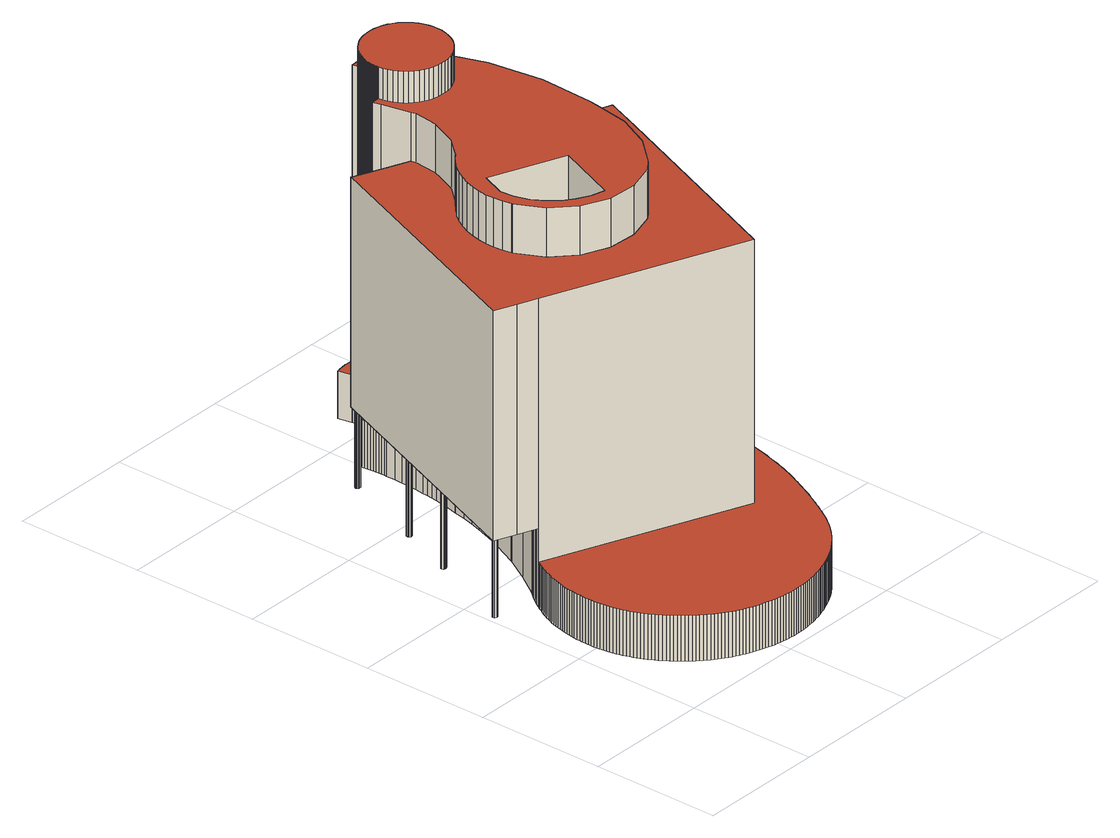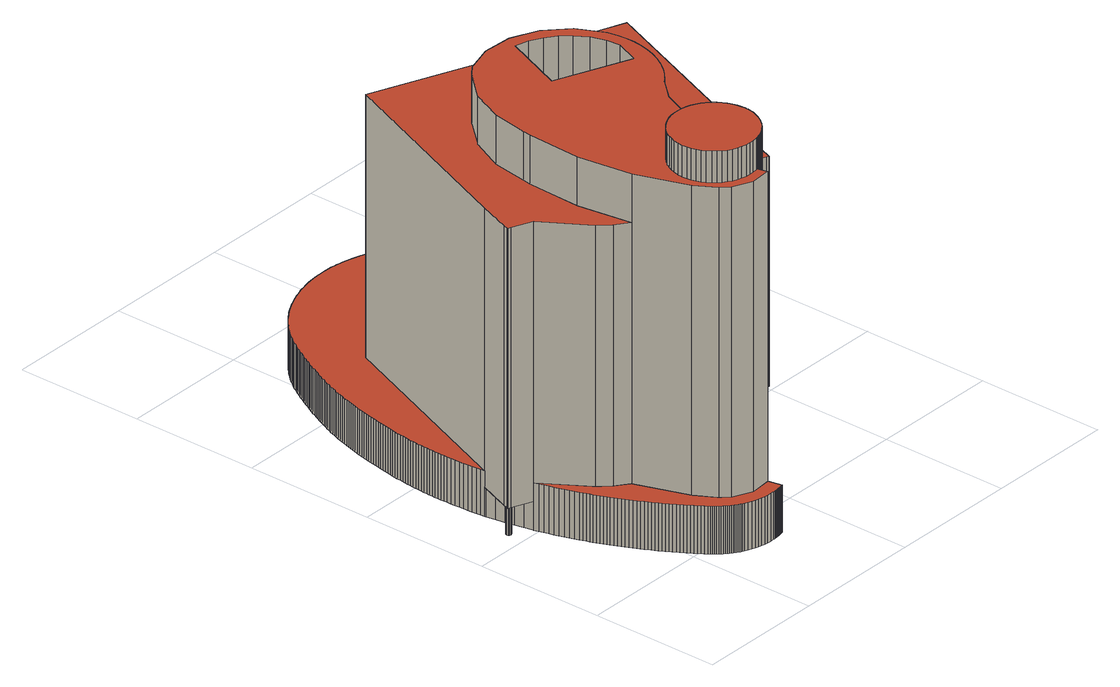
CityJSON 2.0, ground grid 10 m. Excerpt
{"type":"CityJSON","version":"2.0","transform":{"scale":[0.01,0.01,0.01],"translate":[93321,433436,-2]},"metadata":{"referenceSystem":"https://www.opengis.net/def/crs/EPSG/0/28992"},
"CityObjects":{
"building1":{"type":"Building","attributes":{"measuredHeight":30.15,"yearOfConstruction":1993},"address":[{"CountryName":"Nederland","LocalityName":"Rotterdam","ThoroughfareNumber":"40-40","ThoroughfareName":"Twentestraat","PostalCode":"3083BD"}],"children":["building1-1","building1-2","building1-3","building1-4"]},
"building1-1":{"type":"BuildingPart","attributes":{"measuredHeight":30.15},"parents":["building1"],"geometry":[{"type":"Solid","lod":"2","boundaries":[[[[0,1,2,3,4,5,6,7,8,9,10,11,12,13,14,15,16,17,18]],[[19,20,21,22]],[[23,24,25,26]],[[27,28,29,30]],[[31,32,33,34]],[[35,36,37,38]],[[39,40,41,42]],[[43,44,45,46]],[[47,48,49,50]],[[51,52,53,54]],[[55,56,57,58]],[[59,60,61,62]],[[63,64,65,66]],[[67,23,26,68]],[[69,70,71,72,73]],[[70,27,30,71]],[[74,75,76,77]],[[75,78,79,76]],[[78,80,81,79]],[[80,82,83,81]],[[84,85,86,87]],[[88,89,90,91]],[[92,93,15,14]],[[93,94,16,15]],[[94,95,17,16]],[[95,96,18,17]],[[96,97,0,18]],[[98,99,100,101]],[[99,102,103,100]],[[71,104,105,106,72]],[[107,108,109,110]],[[108,111,112,109]],[[111,113,114,112]],[[113,115,116,114]],[[115,117,118,116]],[[89,119,120,90]],[[117,121,122,118]],[[121,123,124,122]],[[123,125,126,124]],[[125,127,128,126]],[[127,129,130,128]],[[129,131,132,130]],[[131,133,134,132]],[[119,135,136,120]],[[135,137,138,136]],[[73,139,140,69]],[[140,139,141,142,143]],[[141,144,145,142]],[[144,146,147,145]],[[146,148,149,147]],[[148,150,151,149]],[[102,152,153,103]],[[152,154,155,153]],[[156,157,158,159,160]],[[161,162,163,164]],[[162,165,166,163]],[[166,165,167,168,169]],[[167,170,171,168]],[[170,172,173,171]],[[172,174,175,173]],[[174,176,177,175]],[[176,178,179,177]],[[178,98,101,179]],[[150,180,181,151]],[[180,182,183,181]],[[182,107,110,183]],[[154,184,185,155]],[[186,187,188,189]],[[187,190,191,188]],[[192,193,194,195]],[[196,197,198,199]],[[200,105,104,201]],[[202,203,204,205,206]],[[202,207,208,203]],[[159,205,204,160]],[[209,210,211,212]],[[212,211,213,214]],[[64,215,192,195,65]],[[216,217,218,219]],[[217,220,221,218]],[[220,222,223,221]],[[222,224,225,223]],[[224,226,227,225]],[[226,228,229,227]],[[228,230,231,229]],[[231,230,232,233,234]],[[232,235,236,233]],[[235,161,164,236]],[[237,238,197,196]],[[239,240,241,242]],[[243,244,240,239]],[[245,200,201,246]],[[199,198,247,248]],[[82,88,91,83]],[[248,247,244,243]],[[214,213,238,237]],[[193,245,246,194]],[[97,249,1,0]],[[242,241,210,209]],[[250,251,252,253]],[[254,92,14,13]],[[133,255,256,134]],[[255,257,258,256]],[[257,259,260,258]],[[259,216,219,260]],[[184,261,262,185]],[[261,263,264,262]],[[263,265,266,264]],[[265,267,268,266]],[[267,269,270,268]],[[269,271,272,270]],[[271,273,274,272]],[[273,275,276,274]],[[275,277,278,276]],[[277,279,280,278]],[[279,281,282,280]],[[281,283,284,282]],[[285,286,287,288]],[[289,39,42,290]],[[207,291,292,208]],[[291,293,294,292]],[[286,295,296,287]],[[293,297,298,294]],[[297,299,300,298]],[[299,301,302,300]],[[301,285,288,302]],[[295,289,290,296]],[[40,250,253,41]],[[137,186,189,138]],[[251,51,54,252]],[[52,303,304,53]],[[303,55,58,304]],[[305,306,307,308]],[[309,310,311,312]],[[313,314,315,316]],[[317,318,319,320]],[[156,321,284,283,157]],[[322,321,156,323]],[[24,324,325,25]],[[326,327,328,329]],[[48,330,331,49]],[[310,332,333,311]],[[332,334,335,333]],[[44,336,337,45]],[[36,84,87,37]],[[330,317,320,331]],[[338,326,329,339]],[[314,35,38,315]],[[318,19,22,319]],[[306,59,62,307]],[[324,340,341,325]],[[342,47,50,343]],[[60,344,345,61]],[[340,31,34,341]],[[32,346,347,33]],[[346,342,343,347]],[[327,74,77,328]],[[85,67,68,86]],[[344,309,312,345]],[[336,313,316,337]],[[56,305,308,57]],[[190,43,46,191]],[[28,338,339,29]],[[20,322,323,21]],[[334,63,66,335]],[[20,19,318,317,330,48,47,342,346,32,31,340,324,24,23,67,85,84,36,35,314,313,336,44,43,190,187,186,137,135,119,89,88,82,80,78,75,74,327,326,338,28,27,70,69,140,143,142,145,147,149,151,181,183,110,109,112,114,116,118,122,124,126,128,130,132,134,256,258,260,219,218,221,223,225,227,229,231,234,233,236,164,163,166,169,168,171,173,175,177,179,101,100,103,153,155,185,262,264,266,268,270,272,274,276,278,280,282,284,321,322]],[[300,302,288,287,296,290,42,41,253,252,54,53,304,58,57,308,307,62,61,345,312,311,333,335,66,65,195,194,246,201,104,71,30,29,339,329,328,77,76,79,81,83,91,90,120,136,138,189,188,191,46,45,337,316,315,38,37,87,86,68,26,25,325,341,34,33,347,343,50,49,331,320,319,22,21,323,156,160,204,203,208,292,294,298],[210,241,240,244,247,198,197,238,213,211]],[[242,209,212,214,237,196,199,248,243,239]],[[348,349,350,351,352,353,354,355,356,249,97,96,95,94,93,92,254,357,358,359,360,361,362,158,157,283,281,279,277,275,273,271,269,267,265,263,261,184,154,152,102,99,98,178,176,174,172,170,167,165,162,161,235,232,230,228,226,224,222,220,217,216,259,257,255,133,131,129,127,125,123,121,117,115,113,111,108,107,182,180,150,148,146,144,141,139,73,72,106,363,364,365,366,367,368,369,370]],[[10,9,295,286]],[[9,8,289,295]],[[7,6,40,39]],[[5,4,251,250]],[[4,3,51,251]],[[3,2,52,51]],[[2,1,303,52]],[[1,249,356,55,303]],[[13,299,297,357,254]],[[351,350,344,60]],[[349,348,310,309]],[[348,370,332,310]],[[366,365,193,192]],[[358,357,297,293]],[[158,362,205,159]],[[360,359,291,207]],[[13,12,301,299]],[[364,363,200,245]],[[354,353,306,305]],[[355,354,305,56]],[[352,351,60,59]],[[8,7,39,289]],[[215,64,63,368,367]],[[370,369,334,332]],[[369,368,63,334]],[[359,358,293,291]],[[6,5,250,40]],[[12,11,285,301]],[[353,352,59,306]],[[11,10,286,285]],[[206,361,360,207,202]],[[362,361,206,205]],[[356,355,56,55]],[[350,349,309,344]],[[367,366,192,215]],[[365,364,245,193]],[[363,106,105,200]]]],"semantics":{"surfaces":[{"type":"OuterCeilingSurface"},{"type":"WallSurface"},{"type":"RoofSurface"},{"type":"GroundSurface"},{"type":"ClosureSurface"}],"values":[[0,1,1,1,1,1,1,1,1,1,1,1,1,1,1,1,1,1,1,1,1,1,1,1,1,1,1,1,1,1,1,1,1,1,1,1,1,1,1,1,1,1,1,1,1,1,1,1,1,1,1,1,1,1,1,1,1,1,1,1,1,1,1,1,1,1,1,1,1,1,1,1,1,1,1,1,1,1,1,1,1,1,1,1,1,1,1,1,1,1,1,1,1,1,1,1,1,1,1,1,1,1,1,1,1,1,1,1,1,1,1,1,1,1,1,1,1,1,1,1,1,1,1,1,1,1,1,1,1,1,1,1,1,1,1,1,1,1,1,1,1,1,1,1,1,1,1,1,1,1,1,1,1,1,1,1,1,1,1,1,1,1,1,1,1,2,2,2,3,4,4,4,4,4,4,4,4,4,4,4,4,4,4,4,4,4,4,4,4,4,4,4,4,4,4,4,4,4,4,4,4,4,4,4,4,4]]}}]},
"building1-2":{"type":"BuildingPart","attributes":{"measuredHeight":3.69},"parents":["building1"],"geometry":[{"type":"Solid","lod":"2","boundaries":[[[[371,372,373,374]],[[375,376,377,378]],[[379,106,105,380]],[[381,382,383,384,385]],[[385,386,387,381]],[[386,388,389,387]],[[388,390,391,389]],[[390,392,393,391]],[[392,394,395,393]],[[394,396,397,395]],[[396,398,399,397]],[[398,400,401,399]],[[400,402,403,401]],[[402,404,405,403]],[[404,406,407,405]],[[406,408,409,407]],[[408,410,411,409]],[[410,412,413,411]],[[412,414,415,413]],[[414,416,417,415]],[[416,418,419,417]],[[418,420,421,419]],[[420,422,423,421]],[[422,424,425,423]],[[424,426,427,425]],[[426,428,429,427]],[[428,430,431,429]],[[430,432,433,431]],[[432,434,435,433]],[[434,436,437,435]],[[436,438,439,437]],[[438,440,441,439]],[[440,442,443,441]],[[442,444,445,443]],[[444,446,447,445]],[[446,448,449,447]],[[448,450,451,449]],[[450,452,453,451]],[[452,454,455,453]],[[454,456,457,455]],[[456,458,459,457]],[[458,460,461,459]],[[460,462,463,461]],[[462,464,465,463]],[[464,466,467,465]],[[466,468,469,467]],[[468,470,471,469]],[[470,472,473,471]],[[472,474,475,473]],[[474,476,477,475]],[[476,478,479,477]],[[478,480,481,479]],[[480,482,483,481]],[[482,484,485,483]],[[484,486,487,485]],[[486,488,489,487]],[[488,490,491,489]],[[490,492,493,491]],[[492,494,495,493]],[[494,496,497,495]],[[496,498,499,497]],[[498,500,501,499]],[[500,502,503,501]],[[502,504,505,503]],[[504,506,507,505]],[[506,508,509,507]],[[508,371,374,509]],[[372,510,511,373]],[[512,513,514,515]],[[510,516,517,511]],[[513,375,378,514]],[[516,512,515,517]],[[376,518,519,377]],[[518,520,521,519]],[[520,522,523,521]],[[522,524,525,523]],[[524,526,527,525]],[[526,528,529,527]],[[528,530,531,529]],[[530,532,533,531]],[[532,534,535,533]],[[534,379,380,535]],[[535,380,105,200,245,193,192,215,536,537,382,381,387,389,391,393,395,397,399,401,403,405,407,409,411,413,415,417,419,421,423,425,427,429,431,433,435,437,439,441,443,445,447,449,451,453,455,457,459,461,463,465,467,469,471,473,475,477,479,481,483,485,487,489,491,493,495,497,499,501,503,505,507,509,374,373,511,517,515,514,378,377,519,521,523,525,527,529,531,533]],[[504,502,500,498,496,494,492,490,488,486,484,482,480,478,476,474,472,470,468,466,464,462,460,458,456,454,452,450,448,446,444,442,440,438,436,434,432,430,428,426,424,422,420,418,416,414,412,410,408,406,404,402,400,398,396,394,392,390,388,386,385,384,538,539,367,366,365,364,363,106,379,534,532,530,528,526,524,522,520,518,376,375,513,512,516,510,372,371,508,506]],[[383,382,537,538,384]],[[366,367,215,192]],[[367,539,536,215]],[[539,538,537,536]],[[106,363,200,105]],[[365,366,192,193]],[[363,364,245,200]],[[364,365,193,245]]]],"semantics":{"surfaces":[{"type":"WallSurface"},{"type":"RoofSurface"},{"type":"GroundSurface"},{"type":"ClosureSurface"}],"values":[[0,0,0,0,0,0,0,0,0,0,0,0,0,0,0,0,0,0,0,0,0,0,0,0,0,0,0,0,0,0,0,0,0,0,0,0,0,0,0,0,0,0,0,0,0,0,0,0,0,0,0,0,0,0,0,0,0,0,0,0,0,0,0,0,0,0,0,0,0,0,0,0,0,0,0,0,0,0,0,0,0,0,1,2,3,3,3,3,3,3,3,3]]}}]},
"building1-3":{"type":"BuildingPart","attributes":{"measuredHeight":23.94},"parents":["building1"],"geometry":[{"type":"Solid","lod":"2","boundaries":[[[[540,541,542,543,544,545,546,547,548,549,550,13,12,11,10,9,8,7,6,5,4,3,2,1,551,552,553,554,555,556,557,558,559,560,561,562],[563,564,565,566,567,568,569,570,571,572],[573,574,575,576,577,578,579,580,581,582],[583,584,585,586,587,588,589,590,591,592],[593,594,595,596,597,598,599,600,601,602,603,604]],[[605,606,607,608,609,610,611,612,613,383,614,615,616],[617,618,619,620,621,622,623,624,625,626]],[[627,628,572,571]],[[629,630,600,599]],[[631,632,566,565]],[[633,634,578,577]],[[635,636,592,591]],[[637,638,602,601]],[[639,640,564,563]],[[641,642,594,593]],[[640,631,565,564]],[[643,644,622,621]],[[645,646,604,603]],[[647,648,619,618]],[[649,650,585,584]],[[382,537,651,652]],[[653,629,599,598]],[[654,655,597,596]],[[656,654,596,595]],[[657,254,13,550]],[[658,659,609,608]],[[659,660,610,609]],[[660,661,611,610]],[[661,662,612,611]],[[662,663,613,612]],[[158,664,665,159]],[[663,384,383,613]],[[666,667,625,624]],[[668,669,589,588]],[[669,670,590,589]],[[541,540,671,672,673]],[[673,674,542,541]],[[674,675,543,542]],[[675,676,544,543]],[[676,677,545,544]],[[677,678,546,545]],[[678,679,547,546]],[[679,680,548,547]],[[680,681,549,548]],[[681,657,550,549]],[[664,682,683,665]],[[682,684,685,683]],[[684,686,687,685]],[[686,688,689,687]],[[688,690,691,689]],[[690,692,693,691]],[[692,694,695,693]],[[694,696,697,695]],[[696,672,671,697]],[[698,649,584,583]],[[648,699,620,619]],[[700,666,624,623]],[[701,647,618,617]],[[702,701,617,626]],[[249,703,551,1]],[[703,704,552,551]],[[557,705,706,707,558]],[[708,709,554,553]],[[709,710,555,554]],[[710,711,556,555]],[[711,705,557,556]],[[704,708,553,552]],[[614,383,382,652,712]],[[712,713,615,614]],[[713,714,616,615]],[[714,715,605,616]],[[715,716,606,605]],[[717,718,558,707,719]],[[718,720,559,558]],[[720,721,560,559]],[[721,722,561,560]],[[540,723,202,206,671]],[[722,724,562,561]],[[724,723,540,562]],[[537,536,725,651]],[[536,215,64,725]],[[726,607,606,716,727]],[[719,726,727,717]],[[642,656,595,594]],[[644,700,623,622]],[[667,702,626,625]],[[699,643,621,620]],[[646,641,593,604]],[[630,637,601,600]],[[655,653,598,597]],[[728,729,587,586]],[[730,731,570,569]],[[732,733,574,573]],[[729,668,588,587]],[[628,639,563,572]],[[734,730,569,568]],[[735,736,576,575]],[[638,645,603,602]],[[737,658,608,607]],[[632,738,567,566]],[[738,734,568,567]],[[634,739,579,578]],[[731,627,571,570]],[[740,732,573,582]],[[733,735,575,574]],[[636,698,583,592]],[[741,742,581,580]],[[736,633,577,576]],[[742,740,582,581]],[[739,741,580,579]],[[670,635,591,590]],[[650,728,586,585]],[[697,671,206,205,159,665,683,685,687,689,691,693,695]],[[718,717,727,716,715,714,713,712,652,651,725,64,63,334,332,310,309,344,60,59,306,305,56,55,303,52,51,251,250,40,39,289,295,286,285,301,299,297,293,291,207,202,723,724,722,721,720]],[[659,658,737,743,706,705,711,710,709,708,704,703,249,356,355,354,353,352,351,350,349,348,370,369,368,367,539,538,384,663,662,661,660]],[[699,648,647,701,702,667,666,700,644,643]],[[653,655,654,656,642,641,646,645,638,637,630,629]],[[631,640,639,628,627,731,730,734,738,632]],[[736,735,733,732,740,742,741,739,634,633]],[[362,361,360,359,358,357,254,657,681,680,679,678,677,676,675,674,673,672,696,694,692,690,688,686,684,682,664,158]],[[650,649,698,636,635,670,669,668,729,728]],[[5,6,40,250]],[[362,158,159,205]],[[370,348,310,332]],[[10,11,285,286]],[[12,13,299,301]],[[368,369,334,63]],[[6,7,39,40]],[[357,358,293,297]],[[9,10,286,295]],[[2,3,51,52]],[[719,743,737,607,726]],[[206,202,207,360,361]],[[369,370,332,334]],[[3,4,251,51]],[[361,362,205,206]],[[215,367,368,63,64]],[[1,2,52,303]],[[538,539,536,537]],[[539,367,215,536]],[[349,350,344,309]],[[350,351,60,344]],[[353,354,305,306]],[[351,352,59,60]],[[352,353,306,59]],[[354,355,56,305]],[[1,303,55,356,249]],[[359,360,207,291]],[[706,743,719,707]],[[8,9,295,289]],[[13,254,357,297,299]],[[7,8,289,39]],[[355,356,55,56]],[[4,5,250,251]],[[537,382,383,384,538]],[[358,359,291,293]],[[348,349,309,310]],[[11,12,301,285]]]],"semantics":{"surfaces":[{"type":"OuterCeilingSurface"},{"type":"WallSurface"},{"type":"RoofSurface"},{"type":"GroundSurface"},{"type":"ClosureSurface"}],"values":[[0,0,1,1,1,1,1,1,1,1,1,1,1,1,1,1,1,1,1,1,1,1,1,1,1,1,1,1,1,1,1,1,1,1,1,1,1,1,1,1,1,1,1,1,1,1,1,1,1,1,1,1,1,1,1,1,1,1,1,1,1,1,1,1,1,1,1,1,1,1,1,1,1,1,1,1,1,1,1,1,1,1,1,1,1,1,1,1,1,1,1,1,1,1,1,1,1,1,1,1,1,1,1,1,1,1,1,2,2,3,3,3,3,3,3,3,4,4,4,4,4,4,4,4,4,4,4,4,4,4,4,4,4,4,4,4,4,4,4,4,4,4,4,4,4,4,4,4,4,4,4,4,4]]}}]},
"building1-4":{"type":"BuildingPart","attributes":{"measuredHeight":3.52},"parents":["building1"],"geometry":[{"type":"Solid","lod":"2","boundaries":[[[[744,745,746,747]],[[745,748,749,746]],[[748,750,751,749]],[[750,752,753,751]],[[752,754,755,753]],[[754,756,757,755]],[[756,758,759,757]],[[758,760,761,759]],[[760,762,763,761]],[[762,764,765,763]],[[764,766,767,765]],[[766,768,769,767]],[[768,770,771,769]],[[770,772,773,771]],[[772,774,775,773]],[[774,776,777,775]],[[776,778,779,777]],[[778,780,781,779]],[[607,726,782,783,737]],[[784,785,786,787]],[[785,788,789,786]],[[788,790,791,789]],[[790,792,793,791]],[[792,794,795,793]],[[794,796,797,795]],[[796,798,799,797]],[[798,800,801,799]],[[800,802,803,801]],[[802,804,805,803]],[[804,806,807,805]],[[806,808,809,807]],[[808,810,811,809]],[[810,812,813,811]],[[812,814,815,813]],[[814,816,817,815]],[[816,818,819,817]],[[818,820,821,819]],[[820,822,823,821]],[[822,824,825,823]],[[824,826,827,825]],[[826,828,829,827]],[[828,830,831,829]],[[830,832,833,831]],[[832,834,835,833]],[[834,836,837,835]],[[836,838,839,837]],[[838,840,841,839]],[[840,842,843,841]],[[842,844,845,843]],[[844,846,847,845]],[[846,848,849,847]],[[848,850,851,849]],[[850,852,853,851]],[[852,854,855,853]],[[854,856,857,855]],[[856,858,859,857]],[[858,860,861,859]],[[860,862,863,861]],[[862,864,865,863]],[[864,866,867,865]],[[866,868,869,867]],[[868,870,871,869]],[[870,872,873,871]],[[872,874,875,873]],[[874,876,877,875]],[[876,878,879,877]],[[878,880,881,879]],[[880,882,883,881]],[[882,884,885,883]],[[884,886,887,885]],[[886,888,889,887]],[[888,890,891,889]],[[890,892,893,891]],[[892,894,895,893]],[[894,896,897,895]],[[896,898,899,897]],[[898,900,901,899]],[[900,902,903,901]],[[902,904,905,903]],[[904,906,907,905]],[[906,908,909,907]],[[908,910,911,909]],[[910,912,913,911]],[[912,914,915,913]],[[914,916,917,915]],[[916,918,919,917]],[[918,920,921,919]],[[920,922,923,921]],[[922,924,925,923]],[[924,926,927,925]],[[926,928,929,927]],[[928,930,931,929]],[[930,932,933,931]],[[932,934,935,933]],[[934,936,937,935]],[[936,938,939,937]],[[938,940,941,939]],[[940,942,943,941]],[[942,944,945,943]],[[944,946,947,945]],[[946,948,949,947]],[[948,950,951,949]],[[950,952,953,951]],[[952,954,955,953]],[[954,956,957,955]],[[956,958,959,957]],[[958,960,961,959]],[[960,962,963,961]],[[962,964,965,963]],[[964,966,967,965]],[[966,968,969,967]],[[968,970,971,969]],[[970,972,973,971]],[[972,974,975,973]],[[974,976,977,975]],[[976,978,979,977]],[[978,783,782,979]],[[980,981,982,983]],[[981,984,985,982]],[[984,986,987,985]],[[986,988,989,987]],[[988,990,991,989]],[[990,992,993,991]],[[992,994,995,993]],[[994,996,997,995]],[[996,998,999,997]],[[998,1000,1001,999]],[[1000,1002,1003,1001]],[[1002,1004,1005,1003]],[[1004,1006,1007,1005]],[[1006,1008,1009,1007]],[[1008,1010,1011,1009]],[[1010,1012,1013,1011]],[[1012,1014,1015,1013]],[[1014,1016,1017,1015]],[[1016,1018,1019,1017]],[[1018,1020,1021,1019]],[[1020,1022,1023,1021]],[[1022,1024,1025,1023]],[[1024,1026,1027,1025]],[[1026,1028,1029,1027]],[[1028,1030,1031,1029]],[[1030,1032,1033,1031]],[[1032,1034,1035,1033]],[[1034,1036,1037,1035]],[[1036,1038,1039,1037]],[[1038,1040,1041,1039]],[[1040,1042,1043,1041]],[[1042,1044,1045,1043]],[[1044,1046,1047,1045]],[[1046,1048,1049,1047]],[[1048,1050,1051,1049]],[[1050,1052,1053,1051]],[[706,1054,1055,707]],[[1054,1056,1057,1055]],[[1056,1058,1059,1057]],[[1058,1060,1061,1059]],[[1060,1062,1063,1061]],[[1062,1064,1065,1063]],[[1064,1066,1067,1065]],[[1066,1068,1069,1067]],[[1068,1070,1071,1069]],[[1070,1072,1073,1071]],[[1072,1074,1075,1073]],[[1074,1076,1077,1075]],[[1076,1078,1079,1077]],[[1078,1080,1081,1079]],[[1080,1082,1083,1081]],[[1082,1084,1085,1083]],[[1084,1086,1087,1085]],[[1086,1088,1089,1087]],[[780,1090,1091,781]],[[1090,1092,1093,1091]],[[1092,1094,1095,1093]],[[1094,1096,1097,1095]],[[1096,1098,1099,1097]],[[1098,1100,1101,1099]],[[1100,1102,1103,1101]],[[1102,1104,1105,1103]],[[1104,1106,1107,1105]],[[1106,1108,1109,1107]],[[1108,1110,1111,1109]],[[1110,1112,1113,1111]],[[1112,1114,1115,1113]],[[1114,1116,1117,1115]],[[1116,1118,1119,1117]],[[1118,1120,1121,1119]],[[1120,1122,1123,1121]],[[1122,1124,1125,1123]],[[1124,1126,1127,1125]],[[1126,1128,1129,1127]],[[1128,1130,1131,1129]],[[1130,1132,1133,1131]],[[1132,1134,1135,1133]],[[1134,1136,1137,1135]],[[1136,1138,1139,1137]],[[1138,1140,1141,1139]],[[1140,784,787,1141]],[[1088,1142,1143,1089]],[[1142,1144,1145,1143]],[[1144,1146,1147,1145]],[[1146,1148,1149,1147]],[[1148,1150,1151,1149]],[[1150,1152,1153,1151]],[[1152,1154,1155,1153]],[[1154,1156,1157,1155]],[[1156,980,983,1157]],[[1052,1158,1159,1053]],[[1158,1160,1161,1159]],[[1160,1162,1163,1161]],[[1162,1164,1165,1163]],[[1164,1166,1167,1165]],[[1166,1168,1169,1167]],[[1168,1170,1171,1169]],[[1170,1172,1173,1171]],[[1172,744,747,1173]],[[849,851,853,855,857,859,861,863,865,867,869,871,873,875,877,879,881,883,885,887,889,891,893,895,897,899,901,903,905,907,909,911,913,915,917,919,921,923,925,927,929,931,933,935,937,939,941,943,945,947,949,951,953,955,957,959,961,963,965,967,969,971,973,975,977,979,782,726,719,707,1055,1057,1059,1061,1063,1065,1067,1069,1071,1073,1075,1077,1079,1081,1083,1085,1087,1089,1143,1145,1147,1149,1151,1153,1155,1157,983,982,985,987,989,991,993,995,997,999,1001,1003,1005,1007,1009,1011,1013,1015,1017,1019,1021,1023,1025,1027,1029,1031,1033,1035,1037,1039,1041,1043,1045,1047,1049,1051,1053,1159,1161,1163,1165,1167,1169,1171,1173,747,746,749,751,753,755,757,759,761,763,765,767,769,771,773,775,777,779,781,1091,1093,1095,1097,1099,1101,1103,1105,1107,1109,1111,1113,1115,1117,1119,1121,1123,1125,1127,1129,1131,1133,1135,1137,1139,1141,787,786,789,791,793,795,797,799,801,803,805,807,809,811,813,815,817,819,821,823,825,827,829,831,833,835,837,839,841,843,845,847]],[[848,846,844,842,840,838,836,834,832,830,828,826,824,822,820,818,816,814,812,810,808,806,804,802,800,798,796,794,792,790,788,785,784,1140,1138,1136,1134,1132,1130,1128,1126,1124,1122,1120,1118,1116,1114,1112,1110,1108,1106,1104,1102,1100,1098,1096,1094,1092,1090,780,778,776,774,772,770,768,766,764,762,760,758,756,754,752,750,748,745,744,1172,1170,1168,1166,1164,1162,1160,1158,1052,1050,1048,1046,1044,1042,1040,1038,1036,1034,1032,1030,1028,1026,1024,1022,1020,1018,1016,1014,1012,1010,1008,1006,1004,1002,1000,998,996,994,992,990,988,986,984,981,980,1156,1154,1152,1150,1148,1146,1144,1142,1088,1086,1084,1082,1080,1078,1076,1074,1072,1070,1068,1066,1064,1062,1060,1058,1056,1054,706,743,737,783,978,976,974,972,970,968,966,964,962,960,958,956,954,952,950,948,946,944,942,940,938,936,934,932,930,928,926,924,922,920,918,916,914,912,910,908,906,904,902,900,898,896,894,892,890,888,886,884,882,880,878,876,874,872,870,868,866,864,862,860,858,856,854,852,850]],[[743,706,707,719]],[[719,726,607,737,743]]]],"semantics":{"surfaces":[{"type":"WallSurface"},{"type":"RoofSurface"},{"type":"GroundSurface"},{"type":"ClosureSurface"}],"values":[[0,0,0,0,0,0,0,0,0,0,0,0,0,0,0,0,0,0,0,0,0,0,0,0,0,0,0,0,0,0,0,0,0,0,0,0,0,0,0,0,0,0,0,0,0,0,0,0,0,0,0,0,0,0,0,0,0,0,0,0,0,0,0,0,0,0,0,0,0,0,0,0,0,0,0,0,0,0,0,0,0,0,0,0,0,0,0,0,0,0,0,0,0,0,0,0,0,0,0,0,0,0,0,0,0,0,0,0,0,0,0,0,0,0,0,0,0,0,0,0,0,0,0,0,0,0,0,0,0,0,0,0,0,0,0,0,0,0,0,0,0,0,0,0,0,0,0,0,0,0,0,0,0,0,0,0,0,0,0,0,0,0,0,0,0,0,0,0,0,0,0,0,0,0,0,0,0,0,0,0,0,0,0,0,0,0,0,0,0,0,0,0,0,0,0,0,0,0,0,0,0,0,0,0,0,0,0,0,0,0,0,0,0,0,0,0,1,2,3,3]]}}]}
},
"vertices":[
[781,2358,679],[693,2168,679],[680,2235,679],[673,2303,679],[674,2371,679],[682,2439,679],[697,2506,679],[718,2571,679],[747,2633,679],[782,2692,679],[822,2747,679],[868,2797,679],[920,2842,679],[938,2857,679],[918,2763,679],[895,2681,679],[870,2599,679],[842,2518,679],[813,2438,679],[1206,3626,3083],[1194,3659,3083],[1194,3659,2839],[1206,3626,2839],[1594,3449,3083],[1559,3440,3083],[1559,3440,2839],[1594,3449,2839],[1436,4070,3083],[1471,4075,3083],[1471,4075,2839],[1436,4070,2839],[1452,3438,3083],[1417,3446,3083],[1417,3446,2839],[1452,3438,2839],[1742,3545,3083],[1717,3520,3083],[1717,3520,2839],[1742,3545,2839],[718,2571,2462],[697,2506,2462],[697,2506,2839],[718,2571,2839],[1816,3706,3083],[1809,3671,3083],[1809,3671,2839],[1816,3706,2839],[1320,3490,3083],[1291,3512,3083],[1291,3512,2839],[1320,3490,2839],[673,2303,2462],[680,2235,2462],[680,2235,2839],[673,2303,2839],[696,2155,2462],[798,1951,2462],[798,1951,2839],[696,2155,2839],[1401,1690,2462],[1619,1755,2462],[1619,1755,2839],[1401,1690,2839],[2072,3048,2462],[2008,3468,2462],[2008,3468,2839],[2072,3048,2839],[1627,3461,3083],[1627,3461,2839],[1413,4065,3083],[1420,4066,3083],[1420,4066,2839],[1420,4066,68],[1413,4065,68],[1612,4056,3083],[1645,4041,3083],[1645,4041,2839],[1612,4056,2839],[1676,4023,3083],[1676,4023,2839],[1705,4002,3083],[1705,4002,2839],[1731,3977,3083],[1731,3977,2839],[1689,3497,3083],[1659,3477,3083],[1659,3477,2839],[1689,3497,2839],[1754,3950,3083],[1774,3921,3083],[1774,3921,2839],[1754,3950,2839],[918,2763,68],[895,2681,68],[870,2599,68],[842,2518,68],[813,2438,68],[781,2358,68],[1196,3860,68],[1193,3853,68],[1193,3853,3083],[1196,3860,3083],[1190,3847,68],[1190,3847,3083],[1401,4142,2839],[1401,4142,437],[1401,4142,68],[1355,4043,68],[1348,4040,68],[1348,4040,3083],[1355,4043,3083],[1342,4036,68],[1342,4036,3083],[1336,4033,68],[1336,4033,3083],[1330,4029,68],[1330,4029,3083],[1324,4025,68],[1324,4025,3083],[1791,3889,3083],[1791,3889,2839],[1318,4021,68],[1318,4021,3083],[1313,4017,68],[1313,4017,3083],[1307,4013,68],[1307,4013,3083],[1301,4009,68],[1301,4009,3083],[1296,4004,68],[1296,4004,3083],[1290,4000,68],[1290,4000,3083],[1285,3995,68],[1285,3995,3083],[1804,3856,3083],[1804,3856,2839],[1813,3821,3083],[1813,3821,2839],[1407,4063,68],[1407,4063,3083],[1400,4061,68],[1400,4061,3083],[1401,4061,3083],[1393,4059,68],[1393,4059,3083],[1387,4057,68],[1387,4057,3083],[1380,4054,68],[1380,4054,3083],[1374,4052,68],[1374,4052,3083],[1188,3840,68],[1188,3840,3083],[1186,3834,68],[1186,3834,3083],[1180,3730,2839],[1180,3730,68],[1112,3727,68],[1112,3727,437],[1112,3727,2839],[1223,3918,68],[1219,3912,68],[1219,3912,3083],[1223,3918,3083],[1216,3906,68],[1216,3906,3083],[1213,3899,68],[1213,3899,3083],[1214,3903,3083],[1209,3893,68],[1209,3893,3083],[1206,3886,68],[1206,3886,3083],[1204,3880,68],[1204,3880,3083],[1201,3873,68],[1201,3873,3083],[1198,3867,68],[1198,3867,3083],[1367,4049,68],[1367,4049,3083],[1361,4046,68],[1361,4046,3083],[1184,3827,68],[1184,3827,3083],[1819,3786,3083],[1820,3750,3083],[1820,3750,2839],[1819,3786,2839],[1818,3714,3083],[1818,3714,2839],[1866,3870,437],[1772,4026,437],[1772,4026,2839],[1866,3870,2839],[943,1936,2462],[943,1936,2839],[1021,1878,2839],[1021,1878,2462],[1563,4154,437],[1563,4154,2839],[1178,3446,2462],[1178,3446,2839],[1128,3661,2839],[1128,3661,437],[1178,3446,437],[1187,3409,2462],[1187,3409,2839],[771,2327,2462],[771,2327,2839],[780,2221,2839],[780,2221,2462],[816,2110,2839],[816,2110,2462],[2008,3468,437],[1265,3974,68],[1261,3969,68],[1261,3969,3083],[1265,3974,3083],[1256,3964,68],[1256,3964,3083],[1252,3958,68],[1252,3958,3083],[1248,3953,68],[1248,3953,3083],[1243,3947,68],[1243,3947,3083],[1239,3941,68],[1239,3941,3083],[1235,3936,68],[1235,3936,3083],[1231,3930,68],[1231,3930,3083],[1233,3933,3083],[1227,3924,68],[1227,3924,3083],[877,2010,2462],[877,2010,2839],[1418,2278,2462],[1418,2278,2839],[843,2511,2839],[843,2511,2462],[1224,1799,2462],[1224,1799,2839],[1711,4089,437],[1711,4089,2839],[1118,1827,2839],[1118,1827,2462],[693,2168,68],[682,2439,2462],[674,2371,2462],[674,2371,2839],[682,2439,2839],[938,2857,68],[1280,3990,68],[1280,3990,3083],[1275,3985,68],[1275,3985,3083],[1270,3980,68],[1270,3980,3083],[1182,3820,68],[1182,3820,3083],[1181,3813,68],[1181,3813,3083],[1180,3806,68],[1180,3806,3083],[1179,3799,68],[1179,3799,3083],[1178,3791,68],[1178,3791,3083],[1177,3784,68],[1177,3784,3083],[1177,3776,68],[1177,3776,3083],[1177,3768,68],[1177,3768,3083],[1177,3761,68],[1177,3761,3083],[1177,3753,68],[1177,3753,3083],[1178,3745,68],[1178,3745,3083],[1179,3738,68],[1179,3738,3083],[868,2797,2462],[822,2747,2462],[822,2747,2839],[868,2797,2839],[747,2633,2462],[747,2633,2839],[1168,3225,2462],[1168,3225,2839],[1076,3007,2462],[1076,3007,2839],[782,2692,2462],[782,2692,2839],[941,2858,2462],[941,2858,2839],[938,2857,2462],[938,2857,2839],[920,2842,2462],[920,2842,2839],[693,2168,2462],[693,2168,2839],[964,1794,2462],[1173,1703,2462],[1173,1703,2839],[964,1794,2839],[1884,2026,2462],[2003,2280,2462],[2003,2280,2839],[1884,2026,2839],[1782,3604,3083],[1764,3574,3083],[1764,3574,2839],[1782,3604,2839],[1242,3564,3083],[1223,3594,3083],[1223,3594,2839],[1242,3564,2839],[1180,3730,3083],[1185,3694,3083],[1185,3694,2839],[1524,3436,3083],[1524,3436,2839],[1543,4073,3083],[1578,4066,3083],[1578,4066,2839],[1543,4073,2839],[1265,3536,3083],[1265,3536,2839],[2046,2558,2462],[2046,2558,2839],[2056,2622,2462],[2056,2622,2839],[1797,3637,3083],[1797,3637,2839],[1507,4076,3083],[1507,4076,2839],[1488,3435,3083],[1488,3435,2839],[1350,3472,3083],[1350,3472,2839],[1698,1816,2462],[1698,1816,2839],[1383,3457,3083],[1383,3457,2839],[2003,2280,68],[1884,2026,68],[1698,1816,68],[1619,1755,68],[1401,1690,68],[1173,1703,68],[964,1794,68],[798,1951,68],[696,2155,68],[941,2858,68],[1076,3007,68],[1168,3225,68],[1187,3409,68],[1178,3446,68],[1128,3661,68],[1563,4154,68],[1711,4089,68],[1772,4026,68],[1866,3870,68],[2008,3468,68],[2072,3048,68],[2056,2622,68],[2046,2558,68],
[1700,4221,68],[1675,4231,68],[1675,4231,437],[1700,4221,437],[1542,4261,68],[1514,4262,68],[1514,4262,437],[1542,4261,437],[1376,4247,68],[1376,4247,437],[2409,2993,437],[2419,2958,437],[2419,2958,293],[2419,2958,68],[2409,2993,68],[2399,3029,68],[2399,3029,437],[2388,3064,68],[2388,3064,437],[2378,3099,68],[2378,3099,437],[2367,3134,68],[2367,3134,437],[2355,3169,68],[2355,3169,437],[2344,3204,68],[2344,3204,437],[2332,3238,68],[2332,3238,437],[2320,3273,68],[2320,3273,437],[2312,3295,68],[2312,3295,437],[2303,3317,68],[2303,3317,437],[2294,3340,68],[2294,3340,437],[2285,3362,68],[2285,3362,437],[2277,3384,68],[2277,3384,437],[2268,3406,68],[2268,3406,437],[2259,3428,68],[2259,3428,437],[2249,3450,68],[2249,3450,437],[2240,3472,68],[2240,3472,437],[2229,3496,68],[2229,3496,437],[2218,3519,68],[2218,3519,437],[2207,3543,68],[2207,3543,437],[2196,3566,68],[2196,3566,437],[2184,3590,68],[2184,3590,437],[2172,3613,68],[2172,3613,437],[2160,3636,68],[2160,3636,437],[2148,3659,68],[2148,3659,437],[2136,3682,68],[2136,3682,437],[2125,3703,68],[2125,3703,437],[2113,3724,68],[2113,3724,437],[2101,3745,68],[2101,3745,437],[2090,3766,68],[2090,3766,437],[2078,3787,68],[2078,3787,437],[2065,3808,68],[2065,3808,437],[2053,3828,68],[2053,3828,437],[2041,3849,68],[2041,3849,437],[2028,3869,68],[2028,3869,437],[2015,3889,68],[2015,3889,437],[2002,3909,68],[2002,3909,437],[1990,3929,68],[1990,3929,437],[1977,3949,68],[1977,3949,437],[1963,3969,68],[1963,3969,437],[1950,3988,68],[1950,3988,437],[1937,4008,68],[1937,4008,437],[1924,4027,68],[1924,4027,437],[1910,4047,68],[1910,4047,437],[1901,4059,68],[1901,4059,437],[1892,4070,68],[1892,4070,437],[1883,4081,68],[1883,4081,437],[1874,4092,68],[1874,4092,437],[1864,4102,68],[1864,4102,437],[1854,4113,68],[1854,4113,437],[1843,4123,68],[1843,4123,437],[1833,4132,68],[1833,4132,437],[1822,4142,68],[1822,4142,437],[1812,4151,68],[1812,4151,437],[1802,4159,68],[1802,4159,437],[1791,4167,68],[1791,4167,437],[1781,4175,68],[1781,4175,437],[1770,4182,68],[1770,4182,437],[1759,4189,68],[1759,4189,437],[1748,4196,68],[1748,4196,437],[1737,4203,68],[1737,4203,437],[1725,4209,68],[1725,4209,437],[1649,4240,68],[1649,4240,437],[1596,4253,68],[1569,4258,68],[1569,4258,437],[1596,4253,437],[1623,4247,68],[1623,4247,437],[1487,4262,68],[1487,4262,437],[1474,4262,68],[1474,4262,437],[1462,4261,68],[1462,4261,437],[1449,4260,68],[1449,4260,437],[1437,4259,68],[1437,4259,437],[1425,4257,68],[1425,4257,437],[1413,4255,68],[1413,4255,437],[1400,4253,68],[1400,4253,437],[1388,4250,68],[1388,4250,437],[2109,3393,437],[2192,3306,437],[2192,3306,68],[2109,3393,68],
[1009,3512,679],[1010,3447,679],[1009,3382,679],[1005,3317,679],[1000,3252,679],[993,3187,679],[989,3144,679],[984,3101,679],[978,3059,679],[971,3016,679],[964,2974,679],[691,2163,679],[584,1977,679],[467,1799,679],[441,1769,679],[416,1738,679],[393,1706,679],[370,1674,679],[349,1641,679],[198,1700,679],[27,1768,679],[759,3616,679],[774,3610,679],[527,2915,679],[517,2921,679],[505,2920,679],[495,2912,679],[493,2900,679],[497,2888,679],[508,2882,679],[520,2883,679],[530,2891,679],[532,2903,679],[356,2458,679],[352,2470,679],[341,2476,679],[329,2475,679],[319,2467,679],[316,2455,679],[321,2443,679],[332,2437,679],[344,2438,679],[354,2446,679],[86,1799,679],[76,1806,679],[64,1806,679],[54,1798,679],[51,1786,679],[55,1775,679],[65,1768,679],[77,1768,679],[87,1776,679],[90,1788,679],[796,3575,679],[790,3586,679],[779,3591,679],[764,3586,679],[757,3571,679],[758,3565,679],[760,3561,679],[764,3556,679],[769,3553,679],[774,3552,679],[786,3554,679],[794,3563,679],[2599,2877,293],[2587,2842,293],[2489,2594,293],[2486,2604,293],[2476,2674,293],[2463,2744,293],[2450,2814,293],[2434,2883,293],[2417,2952,293],[2576,2895,293],[2597,2887,293],[2604,2884,293],[2577,2848,293],[2583,2860,293],[2580,2873,293],[2572,2881,293],[2562,2883,293],[2551,2879,293],[2545,2870,293],[2544,2859,293],[2551,2847,293],[2564,2843,293],[530,2891,68],[532,2903,68],[760,3561,68],[764,3556,68],[505,2920,68],[495,2912,68],[319,2467,68],[316,2455,68],[87,1776,68],[90,1788,68],[769,3553,68],[774,3552,68],[527,2915,68],[517,2921,68],[796,3575,68],[790,3586,68],[2562,2883,68],[2551,2879,68],[786,3554,68],[794,3563,68],[2583,2860,68],[2580,2873,68],[76,1806,68],[64,1806,68],[2192,3306,2462],[2419,2958,2462],[758,3565,68],[764,3586,68],[757,3571,68],[779,3591,68],[964,2974,68],[2486,2604,68],[2476,2674,68],[2463,2744,68],[2450,2814,68],[2434,2883,68],[2417,2952,68],[995,3722,68],[995,3722,437],[2544,2859,68],[2551,2847,68],[55,1775,68],[65,1768,68],[77,1768,68],[1009,3512,437],[1009,3512,68],[1010,3447,68],[1009,3382,68],[1005,3317,68],[1000,3252,68],[993,3187,68],[989,3144,68],[984,3101,68],[978,3059,68],[971,3016,68],[998,3699,68],[998,3699,437],[1000,3676,68],[1000,3676,437],[1002,3652,68],[1002,3652,437],[1004,3629,68],[1004,3629,437],[1005,3606,68],[1005,3606,437],[1007,3582,68],[1007,3582,437],[1008,3559,68],[1008,3559,437],[1009,3536,68],[1009,3536,437],[86,1799,68],[2572,2881,68],[2545,2870,68],[2577,2848,68],[2564,2843,68],[691,2163,68],[584,1977,68],[370,1674,68],[349,1641,68],[349,1641,420],[467,1799,68],[441,1769,68],[416,1738,68],[393,1706,68],[2576,2895,2462],[2597,2887,2462],[2604,2884,2462],[2599,2877,2462],[2587,2842,2462],[1862,1033,2462],[349,1641,2462],[1862,1033,420],[198,1700,2462],[27,1768,2462],[759,3616,2462],[1009,3512,2462],[774,3610,2462],[2109,3393,2462],[2489,2594,420],[2489,2594,2462],[54,1798,68],[51,1786,68],[508,2882,68],[520,2883,68],[356,2458,68],[352,2470,68],[497,2888,68],[341,2476,68],[329,2475,68],[2489,2594,68],[493,2900,68],[321,2443,68],[354,2446,68],[332,2437,68],[344,2438,68],[1862,1033,68],
[658,248,68],[679,235,68],[679,235,420],[658,248,420],[701,223,68],[701,223,420],[723,211,68],[723,211,420],[746,200,68],[746,200,420],[768,190,68],[768,190,420],[791,180,68],[791,180,420],[814,170,68],[814,170,420],[838,161,68],[838,161,420],[861,153,68],[861,153,420],[885,145,68],[885,145,420],[909,138,68],[909,138,420],[932,131,68],[932,131,420],[957,125,68],[957,125,420],[981,119,68],[981,119,420],[1005,114,68],[1005,114,420],[1030,109,68],[1030,109,420],[1054,105,68],[1054,105,420],[1079,102,68],[1079,102,420],[2493,2559,420],[2493,2559,68],[1720,250,68],[1741,264,68],[1741,264,420],[1720,250,420],[1761,278,68],[1761,278,420],[1781,293,68],[1781,293,420],[1801,308,68],[1801,308,420],[1820,324,68],[1820,324,420],[1839,340,68],[1839,340,420],[1858,357,68],[1858,357,420],[1876,373,68],[1876,373,420],[1894,391,68],[1894,391,420],[1911,409,68],[1911,409,420],[1928,427,68],[1928,427,420],[1945,446,68],[1945,446,420],[1961,465,68],[1961,465,420],[1976,484,68],[1976,484,420],[1991,504,68],[1991,504,420],[2005,524,68],[2005,524,420],[2020,545,68],[2020,545,420],[2033,566,68],[2033,566,420],[2046,587,68],[2046,587,420],[2059,608,68],[2059,608,420],[2072,630,68],[2072,630,420],[2085,651,68],[2085,651,420],[2097,673,68],[2097,673,420],[2109,694,68],[2109,694,420],[2121,716,68],[2121,716,420],[2133,738,68],[2133,738,420],[2145,760,68],[2145,760,420],[2157,782,68],[2157,782,420],[2168,804,68],[2168,804,420],[2180,827,68],[2180,827,420],[2191,849,68],[2191,849,420],[2202,872,68],[2202,872,420],[2213,894,68],[2213,894,420],[2224,917,68],[2224,917,420],[2234,940,68],[2234,940,420],[2244,963,68],[2244,963,420],[2255,985,68],[2255,985,420],[2265,1008,68],[2265,1008,420],[2275,1031,68],[2275,1031,420],[2285,1054,68],[2285,1054,420],[2295,1077,68],[2295,1077,420],[2304,1100,68],[2304,1100,420],[2313,1123,68],[2313,1123,420],[2321,1147,68],[2321,1147,420],[2330,1170,68],[2330,1170,420],[2338,1194,68],[2338,1194,420],[2346,1217,68],[2346,1217,420],[2354,1241,68],[2354,1241,420],[2361,1265,68],[2361,1265,420],[2368,1289,68],[2368,1289,420],[2376,1313,68],[2376,1313,420],[2382,1337,68],[2382,1337,420],[2389,1361,68],[2389,1361,420],[2395,1385,68],[2395,1385,420],[2402,1410,68],[2402,1410,420],[2408,1434,68],[2408,1434,420],[2414,1459,68],[2414,1459,420],[2420,1484,68],[2420,1484,420],[2426,1508,68],[2426,1508,420],[2432,1533,68],[2432,1533,420],[2437,1558,68],[2437,1558,420],[2442,1583,68],[2442,1583,420],[2447,1608,68],[2447,1608,420],[2452,1633,68],[2452,1633,420],[2457,1657,68],[2457,1657,420],[2461,1682,68],[2461,1682,420],[2466,1706,68],[2466,1706,420],[2470,1731,68],[2470,1731,420],[2474,1756,68],[2474,1756,420],[2478,1780,68],[2478,1780,420],[2482,1805,68],[2482,1805,420],[2485,1830,68],[2485,1830,420],[2488,1855,68],[2488,1855,420],[2491,1879,68],[2491,1879,420],[2494,1904,68],[2494,1904,420],[2497,1929,68],[2497,1929,420],[2499,1954,68],[2499,1954,420],[2501,1978,68],[2501,1978,420],[2503,2003,68],[2503,2003,420],[2505,2028,68],[2505,2028,420],[2506,2053,68],[2506,2053,420],[2507,2078,68],[2507,2078,420],[2508,2103,68],[2508,2103,420],[2509,2128,68],[2509,2128,420],[2510,2152,68],[2510,2152,420],[2510,2177,68],[2510,2177,420],[2510,2202,68],[2510,2202,420],[2510,2227,68],[2510,2227,420],[2510,2252,68],[2510,2252,420],[2509,2277,68],[2509,2277,420],[2508,2312,68],[2508,2312,420],[2507,2348,68],[2507,2348,420],[2505,2383,68],[2505,2383,420],[2503,2418,68],[2503,2418,420],[2501,2453,68],[2501,2453,420],[2499,2488,68],[2499,2488,420],[2496,2524,68],[2496,2524,420],[193,1201,68],[191,1176,68],[191,1176,420],[193,1201,420],[190,1151,68],[190,1151,420],[188,1126,68],[188,1126,420],[188,1101,68],[188,1101,420],[188,1076,68],[188,1076,420],[188,1051,68],[188,1051,420],[189,1026,68],[189,1026,420],[190,1001,68],[190,1001,420],[192,976,68],[192,976,420],[195,951,68],[195,951,420],[199,927,68],[199,927,420],[203,903,68],[203,903,420],[208,878,68],[208,878,420],[214,854,68],[214,854,420],[220,830,68],[220,830,420],[227,807,68],[227,807,420],[235,783,68],[235,783,420],[243,760,68],[243,760,420],[252,737,68],[252,737,420],[261,714,68],[261,714,420],[271,691,68],[271,691,420],[282,669,68],[282,669,420],[293,647,68],[293,647,420],[305,625,68],[305,625,420],[317,604,68],[317,604,420],[330,583,68],[330,583,420],[344,562,68],[344,562,420],[358,541,68],[358,541,420],[372,521,68],[372,521,420],[387,501,68],[387,501,420],[402,481,68],[402,481,420],[418,462,68],[418,462,420],[434,443,68],[434,443,420],[450,424,68],[450,424,420],[467,406,68],[467,406,420],[484,388,68],[484,388,420],[347,1639,68],[347,1639,420],[346,1636,68],[346,1636,420],[345,1634,68],[345,1634,420],[343,1632,68],[343,1632,420],[342,1629,68],[342,1629,420],[340,1627,68],[340,1627,420],[339,1625,68],[339,1625,420],[337,1622,68],[337,1622,420],[336,1620,68],[336,1620,420],[324,1598,68],[324,1598,420],[312,1577,68],[312,1577,420],[300,1555,68],[300,1555,420],[289,1532,68],[289,1532,420],[278,1510,68],[278,1510,420],[268,1487,68],[268,1487,420],[259,1464,68],[259,1464,420],[249,1441,68],[249,1441,420],[241,1418,68],[241,1418,420],[1104,99,68],[1104,99,420],[1128,98,68],[1128,98,420],[1153,97,68],[1153,97,420],[1178,96,68],[1178,96,420],[1202,96,68],[1202,96,420],[1227,97,68],[1227,97,420],[1252,98,68],[1252,98,420],[1276,100,68],[1276,100,420],[1301,103,68],[1301,103,420],[1326,106,68],[1326,106,420],[1350,110,68],[1350,110,420],[1375,114,68],[1375,114,420],[1399,119,68],[1399,119,420],[1424,125,68],[1424,125,420],[1448,131,68],[1448,131,420],[1472,138,68],[1472,138,420],[1495,146,68],[1495,146,420],[1519,154,68],[1519,154,420],[1542,162,68],[1542,162,420],[1565,171,68],[1565,171,420],[1588,181,68],[1588,181,420],[1611,191,68],[1611,191,420],[1633,202,68],[1633,202,420],[1655,213,68],[1655,213,420],[1677,225,68],[1677,225,420],[1699,237,68],[1699,237,420],[233,1394,68],[233,1394,420],[226,1371,68],[226,1371,420],[220,1347,68],[220,1347,420],[214,1323,68],[214,1323,420],[209,1299,68],[209,1299,420],[204,1274,68],[204,1274,420],[199,1250,68],[199,1250,420],[196,1226,68],[196,1226,420],[502,371,68],[502,371,420],[520,354,68],[520,354,420],[539,338,68],[539,338,420],[558,321,68],[558,321,420],[577,306,68],[577,306,420],[597,291,68],[597,291,420],[617,276,68],[617,276,420],[637,262,68],[637,262,420]
]}
